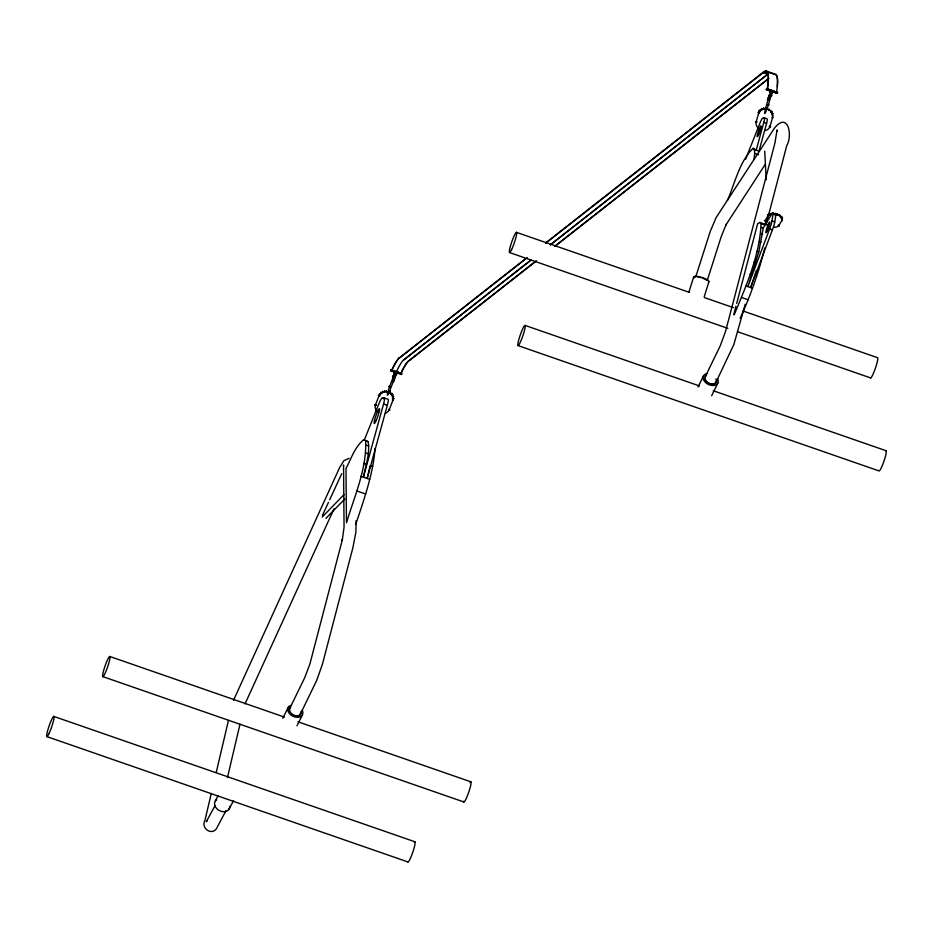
<?xml version="1.0" encoding="UTF-8"?>
<svg xmlns="http://www.w3.org/2000/svg" width="933" height="933" viewBox="0 0 933 933"><rect width="100%" height="100%" fill="white"/><g stroke="black" fill="none" stroke-linecap="round" stroke-linejoin="round"><path stroke-width="1.4" d="M771.159 92.857L772.023 92.204L772.023 93.195M395.965 373.666L394.916 373.048L396.093 373.095M773.002 91.166L772.081 93.393C773.014 88.367 770.028 94.396 773.002 91.166L777.469 92.717L766.938 88.577L766.32 89.72L770.017 91.014L770.506 90.291L766.809 89.008L766.32 89.72M346.47 522.842C354.388 496.169 366.867 469.042 365.643 440.796L363.695 439.77C354.727 446.86 351.286 458.686 345.991 468.424L346.458 521.407M364.162 440.434L378.518 404.642A11.266 1.434 -70.9 0 1 382.11 398.134L384.256 397.913A11.044 1.411 -70.9 0 1 383.556 404.001L363.404 477.171C365.666 465.544 370.144 453.625 368.15 441.671L363.695 439.77M375.113 448.295C373.037 474.57 363.893 499.68 355.706 524.544M545.665 243.233L763.112 72.657A95.551 12.176 -70.9 0 1 767.707 86.314L767.253 89.696L768.174 83.025A95.936 12.222 -70.9 0 0 763.229 72.284L545.77 242.872M776.536 92.74L777.352 86.209A95.936 12.222 -70.9 0 0 775.265 74.197L766.086 71.013M765.97 109.453L764.722 109.231M734.224 314.771C746.155 285.661 759.777 255.397 761.06 223.628L759.765 222.439L757.608 223.815L736.685 303.447M756.418 270.407L750.645 287.562L772.419 229.891A8.175 1.038 -70.9 0 0 774.763 221.891L775.836 215.22L773.049 214.252L771.988 220.923A8.175 1.038 -70.9 0 1 769.643 228.923L747.858 286.594L758.797 251.898L763.264 227.967L771.358 214.683M777.259 213.739L777.084 214.415M754.051 159.461L754.669 153.35L754.354 149.572L753.094 148.3C739.263 161.887 735.052 182.938 727.46 200.373M392.361 400.152L393.283 400.35M772.104 115.797L772.967 115.89M775.183 213.902C774.985 215.686 775.498 211.978 775.311 213.785M394.962 374.728L393.889 374.751L394.169 373.946M770.308 91.959L771.078 92.775M395.487 373.632L394.262 373.736M211.266 793.493L204.98 820.2C200.152 828.959 213.447 836.761 217.342 826.906L225.914 810.847M216.223 772.407L228.468 720.393M227.442 777.609L239.991 724.241M764.78 247.921C758.809 272.086 750.529 295.726 740.114 318.34M745.21 304.298L733.874 344.475L715.844 382.565A6.053 4.117 26 0 1 711.413 384.279M766.25 223.955L786.752 145.63C792.77 135.786 788.292 111.447 774.705 127.774L716.077 217.646L710.188 231.571L695.621 277.241M733.746 314.619L735.95 306.234M754.354 149.572L758.984 151.181L766.599 123.308A8.339 1.061 -70.9 0 0 767.078 118.818L764.29 117.85A8.339 1.061 -70.9 0 1 763.812 122.34L756.208 150.213L753.094 148.3M384.256 397.913L388.023 399.219A11.044 1.411 -70.9 0 1 387.323 405.307L367.159 478.466L370.168 465.59L372.675 466.453M388.221 392L388.338 391.673M767.194 89.125L776.886 92.285L768.71 89.451M770.017 91.014L769.585 92.53L770.506 90.291M776.431 92.892L771.894 91.189M772.512 91.877L776.979 93.428L777.597 92.274M765.328 109.254L767.661 101.184M688.986 291.901L693.72 276.728M704.158 296.974L708.893 281.813M399.242 357.829L398.729 358.552A41.915 5.341 -70.9 0 0 391.79 370.238L400.968 373.422A41.915 5.341 -70.9 0 1 407.908 361.736L536.533 260.785M408.432 361.013L408.024 361.374A42.312 5.388 -70.9 0 0 401.773 371.591L400.968 373.422M525.174 259.036L399.172 358.155L527.343 257.601M707.494 279.737L720.976 237.355L726.177 224.282L725.699 225.261L765.153 164.511M233.518 700.263L339.752 467.305L343.904 460.68L349.07 458.336M245.029 703.902L334.084 508.637M776.967 214.228L776.804 214.952L777.236 213.692M773.574 214.077L773.585 213.132M390.239 389.504L393.306 381.422A7.371 0.781 -70.9 0 0 395.522 373.865M390.834 370.809L390.962 369.76L390.834 370.809L394.531 372.092L393.936 373.643L396.432 374.518L396.98 372.36L396.432 374.518M391.557 370.833L392.595 368.407A42.312 5.388 -70.9 0 1 398.834 358.19L399.289 357.794M400.735 374.016C400.304 371.661 378.88 366.809 401.073 373.445M397.038 371.882L401.61 373.468L401.493 374.506L397.026 372.955M401.493 374.506L401.61 373.468M745.537 159.345L760.022 122.993A8.175 1.038 -70.9 0 1 762.646 118.176L764.29 117.85M772.011 214.135L771.894 213.191M767.474 108.625L767.369 109.371M322.41 515.448L328.451 502.386M329.664 499.773L341.746 473.649M396.163 372.279L396.373 371.824A41.915 5.341 -70.9 0 1 403.324 360.138L530.795 260.097M698.024 387.067L703.54 375.754M705.103 376.967L720.136 346.073L725.512 331.53L774.938 143.029L777.061 129.909L777.469 131.413M711.646 395.744L717.78 383.171M282.781 718.305L288.227 707.366M296.986 725.792L302.42 714.853M215.43 800.747L218.1 795.721M215.103 805.506L206.263 821.798L207.091 820.877M228.877 809.436L233.565 800.654M771.078 93.568C773.48 94.886 769.702 93.58 770.203 92.834M765.153 220.759L768.151 215.441A7.371 4.21 14 0 1 771.731 213.692M781.947 220.223L778.95 225.553A7.382 4.222 14 0 1 773.655 227.29M396.059 373.538C393.225 373.27 397.073 375.614 396.117 372.757M776.979 93.428L777.469 92.717M770.215 111.155L770.961 110.514M322.2 517.034L344.09 494.548M325.955 518.34L344.872 498.91M781.726 218.765L782.227 219.722L782.39 218.684M550.248 244.831L767.696 74.243L763.112 72.657M404.071 359.8L530.994 260.12M550.435 244.854L767.696 74.243M409.61 360.08L535.507 261.322M554.96 246.067L767.836 79.072M554.843 246.429L768.862 78.535M781.551 219.733L782.029 220.794L782.344 219.826M772.99 117.675L772.069 117.465M771.486 92.087L770.716 91.364L771.743 90.944M772.127 90.606C769.27 90.524 773.399 92.927 771.941 90.501C769.608 91.586 773.772 92.449 772.081 90.583M765.958 71.374L773.993 74.174M763.229 72.284L768.477 74.115M766.448 89.288L770.74 90.781M770.075 91.807L772.571 92.682M763.812 122.34L766.599 123.308M754.669 153.35L758.564 154.703M771.988 220.923L774.763 221.891M759.765 222.439L764.967 224.247M761.06 223.628L764.955 224.981M769.643 228.923L772.419 229.891M761.41 227.325L763.264 227.967M760.815 233.367L762.669 234.008M759.299 241.472L761.165 242.113M756.943 251.257L758.797 251.898M753.841 262.278L755.695 262.919M750.132 274.022L751.986 274.664M754.774 275.632L756.628 276.273M746.003 285.953L752.499 288.204M741.642 297.499L748.138 299.761M516.427 232.329L689.417 292.379M704.52 297.627L733.35 307.633M742.96 310.969L877.51 357.677A10.706 1.365 -70.9 0 1 875.119 368.978A10.706 1.365 -70.9 0 1 870.384 377.62M509.57 252.575L727.868 328.358M737.478 331.693L870.652 377.923M525.104 325.419A10.706 1.365 -70.9 0 1 520.696 341.373A10.706 1.365 -70.9 0 1 518.795 339.682A10.706 1.365 -70.9 0 1 525.104 325.419L699.47 385.947M713.197 390.717L886.187 450.767M517.955 345.572L879.038 470.92A10.706 1.365 -70.9 0 0 884.169 460.505A10.706 1.365 -70.9 0 0 885.779 450.861M391.009 370.354L401.668 374.063M382.11 398.134L384.618 399.009M383.556 404.001L387.323 405.307M365.643 440.796L368.15 441.671M366.331 445.239L368.838 446.114M365.748 452.902L368.255 453.765M363.905 463.409L366.412 464.284M360.896 476.296L369.666 479.34M356.861 490.956L365.631 494M109.919 656.517A10.706 1.365 -70.9 0 1 105.371 672.693A10.706 1.365 -70.9 0 1 103.656 670.442A10.706 1.365 -70.9 0 1 109.919 656.517L284.285 717.045M298.012 721.815L471.002 781.866M102.712 676.588L463.794 801.948M53.776 716.404L414.858 841.753M46.977 736.638L408.059 861.987M770.18 94.606L769.177 94.501L770.308 94.7M382.705 391.347L383.02 391.977M383.136 392.292L382.705 391.428M343.566 466.092L343.542 464.984L344.055 527.273L342.224 540.44L342.458 539.367L309.884 664.028L304.729 677.673L289.137 709.71A6.065 4.117 26 0 0 289.043 710.818M394.531 372.092L394.484 371.497L393.936 373.643M764.71 151.193L766.215 179.824M356.103 520.637L355.893 532.008L352.919 547.613L322.41 664.273L316.684 680.449L300.403 714.048A6.065 4.117 26 0 0 300.496 712.929M715.891 378.891A6.065 4.129 26 0 1 710.095 383.673A6.065 4.129 26 0 1 706.001 375.824M717.582 378.716A8.024 5.47 26 0 1 713.792 385.469A8.024 5.47 26 0 1 703.739 380.221A8.024 5.47 26 0 1 707.529 373.468M768.477 225.903A7.382 4.222 14 0 1 765.282 222.894M773.445 213.634A7.371 4.21 14 0 1 781.877 218.077M775.078 214.124A8.339 1.061 -70.9 0 1 775.836 215.22M772.302 213.156A8.339 1.061 -70.9 0 1 773.154 213.121M709.92 383.964A6.053 4.117 26 0 1 704.823 379.136M697.907 277.066A6.065 1.434 17.4 0 1 700.706 277.602M702.222 278.057A6.065 1.434 17.4 0 1 704.963 279.177M706.001 279.772A6.065 1.434 17.4 0 1 706.724 280.32M694.14 277.871A8.024 1.901 17.4 0 1 701.511 277.346A8.024 1.901 17.4 0 1 708.334 282.139M764.873 130.573A7.382 6.729 35.6 0 0 769.958 126.631L772.606 117.406A7.371 6.718 35.6 0 0 772.734 115.692M759.719 129.43A7.382 6.729 35.6 0 1 756.173 121.838L758.821 112.613A7.371 6.718 35.6 0 1 765.678 108.531M767.451 108.928A7.371 6.718 35.6 0 1 772.419 113.966M767.253 108.345A7.382 0.816 -71.6 0 0 768.384 104.904L771.101 95.481A7.371 0.816 -71.6 0 0 771.498 93.953M766.646 109.942A7.382 0.816 -71.6 0 1 764.57 112.905M764.687 111.995A7.382 0.816 -71.6 0 1 764.943 110.759M771.684 91.119A7.371 0.816 -71.6 0 1 771.766 92.682M768.046 99.843A7.371 0.816 -71.6 0 1 769.807 94.734M299.925 715.005A6.065 4.117 26 0 1 297.977 716.241M229.81 806.345A8.024 6.181 28.1 0 1 219.407 810.625A8.024 6.181 28.1 0 1 216.608 799.593M470.034 782.565A10.706 1.365 -70.9 0 1 468.844 791.884A10.706 1.365 -70.9 0 1 463.654 801.272M414.334 842.196A10.706 1.365 -70.9 0 1 413.016 851.526A10.706 1.365 -70.9 0 1 407.768 861.73M301.009 711.692A6.065 4.268 26.5 0 1 295.458 715.634A6.065 4.268 26.5 0 1 289.615 709.348M289.965 708.287A6.065 4.268 26.5 0 1 290.688 707.412M302.292 710.27A8.024 5.656 26.5 0 1 298.992 717.162A8.024 5.656 26.5 0 1 288.997 713.01A8.024 5.656 26.5 0 1 290.56 705.395M385.341 413.331A7.382 7.056 -5.2 0 0 389.236 409.774L392.863 400.397A7.371 7.044 -5.2 0 0 390.006 392.63M378.366 412.666A7.382 7.056 -5.2 0 1 375.439 404.992L379.078 395.615A7.371 7.044 -5.2 0 1 388.373 391.825M775.136 74.57A95.551 12.176 -70.9 0 1 777.224 86.536M389.726 390.845A7.382 0.781 -70.9 0 1 387.592 393.096M388.408 390.146A7.382 0.781 -70.9 0 1 389.562 386.717L393.143 377.294A7.371 0.781 -70.9 0 1 394.344 374.471M781.224 218.124L782.519 217.902L781.224 218.124M386.507 391.93L386.635 390.764L386.507 391.79M778.332 225.331C779.265 227.664 780.081 223.955 778.332 225.331M389.621 393.108L390.356 392.058L389.621 393.108M780.594 217.109L781.726 216.596L780.594 217.109M760.302 109.464L761.2 110.432L760.302 109.464M390.869 394.169L391.883 393.353L390.869 394.169M765.538 108.543C765.655 110.549 766.063 106.537 765.538 108.543M392.676 381.177L393.924 381.655L392.805 381.165M393.143 375.509L395.569 376.594L393.143 375.509M779.603 216.176L780.559 215.476L779.603 216.176M391.802 395.499L392.991 394.951L391.802 395.499M763.695 108.111L763.999 109.243L763.695 108.111M388.641 409.459L389.831 410.088L388.676 409.435M392.361 397.003L393.668 396.758L392.361 397.003M392.501 398.601L393.843 398.671L392.501 398.601M769.34 126.363L770.588 126.888L769.34 126.363M778.32 215.348L778.95 214.438L778.32 215.348M761.899 108.52L762.529 109.651L761.899 108.52M771.789 114.118L773.06 113.756L771.789 114.118M764.524 220.538L765.795 220.981L764.524 220.538M767.556 215.15C768.186 217.529 769.527 214.042 767.556 215.15M768.477 214.275L769.468 215.103L768.477 214.275M769.807 213.634L770.506 214.637L769.865 213.517M389.108 390.589L390.344 391.102L389.108 390.589M771.101 112.625L772.256 111.983L771.101 112.625M394.694 374.704L395.965 375.089L394.694 374.704M770.483 95.259L771.754 95.644L770.483 95.259M393.866 377.737L395.125 378.145L393.924 377.702M758.214 112.322L759.45 112.846L758.214 112.322M759.077 110.724L760.138 111.54L759.077 110.724M755.543 121.675L756.838 121.955L755.543 121.675M768.78 110.234L769.468 109.161L768.827 110.152M767.766 104.683L769.025 105.079L767.824 104.659M374.821 404.782L376.092 405.155L374.821 404.782M380.967 392.315L381.749 393.411L380.967 392.315M392.548 377.002L393.761 377.527L392.63 376.979M378.495 395.289L379.684 395.907L378.495 395.289M379.533 393.656L380.536 394.542L379.533 393.656M768.582 96.111L769.818 96.589L768.582 96.111M388.956 386.472L390.192 386.938L388.956 386.472M767.451 99.609L768.687 100.041L767.451 99.609M767.987 97.895L769.212 98.303L767.987 97.895M393.353 379.474L394.554 379.894L393.353 379.474M384.641 390.845L384.828 392.152L384.641 390.845M511.634 249.496A10.706 1.365 -70.9 0 0 516.695 232.632A10.706 1.365 -70.9 0 0 510.678 245.216A10.706 1.365 -70.9 0 0 511.634 249.496M767.078 231.279A5.785 0.735 -70.9 0 0 769.9 222.066A5.785 0.735 -70.9 0 0 766.693 228.62A5.785 0.735 -70.9 0 0 767.078 231.279M758.727 134.457A5.785 0.735 -70.9 0 0 761.095 125.85A5.785 0.735 -70.9 0 0 757.678 133.582A5.785 0.735 -70.9 0 0 758.727 134.457M49.076 733.431A10.706 1.365 -70.9 0 0 54.056 716.661A10.706 1.365 -70.9 0 0 47.991 729.466A10.706 1.365 -70.9 0 0 49.076 733.431M376.162 420.526A7.826 0.991 -70.9 0 0 379.486 408.724A7.826 0.991 -70.9 0 0 374.903 418.929A7.826 0.991 -70.9 0 0 376.162 420.526"/></g></svg>
